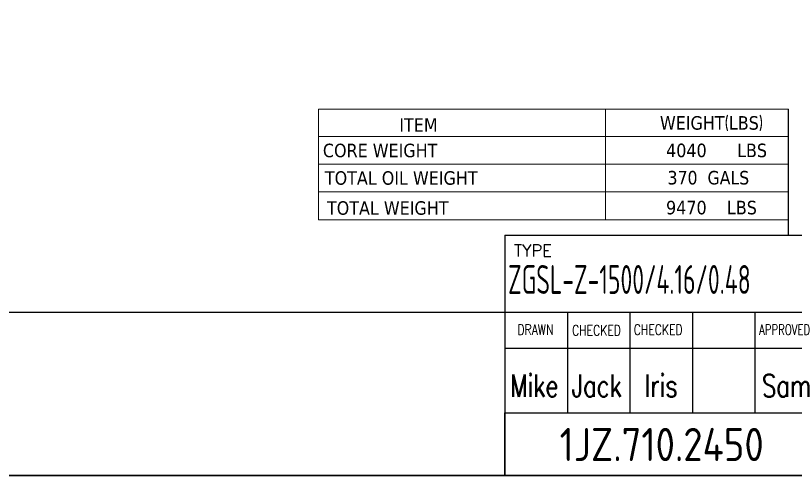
# Model space of a CAD drawing. Header units: millimetres. Extents: x 110847 to 209798, y -190593 to -156788.
# Drawn here: x 202260 to 206259, y -190326 to -187962 of the extents above; entities that cross this region are included whole.
import ezdxf

# ---------------------------------------------------------------- set-up
doc = ezdxf.new("R2010")
doc.units = ezdxf.units.MM
doc.header["$LTSCALE"] = 13
doc.layers.add('1', color=4, linetype='Continuous')
doc.layers.add('2', color=3, linetype='Continuous')
doc.layers.add('标注、文本', color=3, linetype='Continuous', lineweight=25)
doc.layers.add('铁心', color=3, linetype='Continuous', lineweight=0)
doc.styles.add('ROMANS', font='romans.shx', dxfattribs={"bigfont": 'whgtxt.shx'})
doc.styles.get("Standard").update_dxf_attribs({"font": 'gbenor.shx', "bigfont": 'gbcbig.shx'})
doc.styles.add('Tahoma_txtstyle_30.51_0_0', font='tahoma.ttf')

msp = doc.modelspace()

# ---------------------------------------------------------------- linework, layer by layer
at = {"layer": '1', "const_width": 8.634}
msp.add_lwpolyline([(198997.156, -190321.999), (208469.476, -190321.999), (208469.476, -183513.769), (198997.156, -183513.769), (198997.156, -190321.999)], dxfattribs=at)
at = {"layer": '2'}
for p, q in [((204769.351, -189088.624), (208469.476, -189088.624)), ((204769.351, -189088.624), (204769.351, -190321.999)), ((198997.156, -189483.304), (208469.476, -189483.304)), ((205090.028, -189483.304), (205090.028, -190000.525)), ((205410.706, -189483.304), (205410.706, -190000.525)), ((205731.383, -189483.304), (205731.383, -190000.525)), ((206052.061, -189483.304), (206052.061, -190000.525)), ((204769.351, -189668.31), (206372.738, -189668.31)), ((204769.351, -190000.525), (206372.738, -190000.525)), ((204769.351, -190321.202), (204769.351, -190000.525))]:
    msp.add_line(p, q, dxfattribs=at)
at = {"layer": '标注、文本'}
msp.add_line((206223.1, -189088.624), (206223.1, -188442.221), dxfattribs=at)
at = {"layer": '铁心'}
for p, q in [((203812.681, -188442.221), (203812.681, -188677.989)), ((203812.681, -188677.989), (203812.681, -188442.221)), ((203812.681, -188442.221), (206223.1, -188442.221)), ((205285.519, -188442.221), (205285.519, -188630.835)), ((205285.519, -188630.835), (205285.519, -188442.221)), ((203812.681, -188583.007), (206223.1, -188583.007)), ((205285.519, -188848.672), (205285.519, -188630.835)), ((205285.519, -188630.835), (205285.519, -188848.672)), ((203812.681, -189009.472), (203812.681, -188677.989)), ((203812.681, -188677.989), (203812.681, -189009.472)), ((203812.681, -188724.38), (206223.1, -188724.38)), ((205285.519, -189009.472), (205285.519, -188848.672)), ((205285.519, -188848.672), (205285.519, -189009.472)), ((203812.681, -188865.753), (206223.1, -188865.753)), ((203812.681, -189009.472), (206223.1, -189009.472))]:
    msp.add_line(p, q, dxfattribs=at)

# ---------------------------------------------------------------- texts
at = {"layer": '1', "color": 4, "width": 0.7}
msp.add_text('ZGSL-Z-1500/4.16/0.48', height=148.005, dxfattribs=at).set_placement((204785.716, -189390.041))
at = {"layer": '1', "color": 4}
msp.add_text('1JZ.710.2450', height=170.20575, dxfattribs=at).set_placement((205050.199, -190247.786))
at = {"layer": '2', "style": 'ROMANS'}
msp.add_text('TYPE', height=61.6688, dxfattribs=at).set_placement((204815.517, -189198.91))
for s, height, width, p in [('DRAWN', 54.2685, 0.75, (204833.623, -189600.515)), ('CHECKED', 54.2685, 0.75, (205113.618, -189603.955)), ('CHECKED', 54.2685, 0.75, (205429.917, -189600.515)), ('APPROVED', 54.2685, 0.7, (206072.885, -189600.515)), ('Mike', 114.6151, 0.75, (204797.152, -189918.289)), ('Jack', 114.6151, 0.75, (205111.785, -189918.289)), ('lris', 114.6151, 0.75, (205485.464, -189918.289)), ('Sam', 114.6151, 0.75, (206087.686, -189918.289))]:
    msp.add_text(s, height=height, dxfattribs=dict(at, width=width)).set_placement(p)
at = {"layer": '铁心', "style": 'Tahoma_txtstyle_30.51_0_0'}
for s, height, p in [('ITEM', 69.3189, (204227.968, -188558.033)), ('CORE WEIGHT', 69.31887, (203835.979, -188688.812)), ('4040      LBS', 69.31887, (205596.127, -188688.441)), ('TOTAL OIL WEIGHT', 69.31887, (203846.131, -188829.972)), ('TOTAL WEIGHT', 69.31887, (203856.935, -188983.96)), ('9470    LBS', 69.31887, (205596.041, -188981.765))]:
    msp.add_text(s, height=height, dxfattribs=at).set_placement(p)
at = {"layer": '铁心', "insert": (205564.625, -188478.204), "char_height": 69.31887, "width": 820.79241, "attachment_point": 1, "style": 'Tahoma_txtstyle_30.51_0_0'}
msp.add_mtext('WEIGHT{\\Fgbenor,gbcbig|c134;(}LBS{\\Fgbenor,gbcbig|c134;)}', dxfattribs=at)
at = {"layer": '铁心', "insert": (205552.455, -188829.883), "char_height": 69.31887, "attachment_point": 7, "style": 'Tahoma_txtstyle_30.51_0_0'}
msp.add_mtext('{\\W0.9851;  370  GALS}', dxfattribs=at)

doc.saveas('drawing.dxf')
